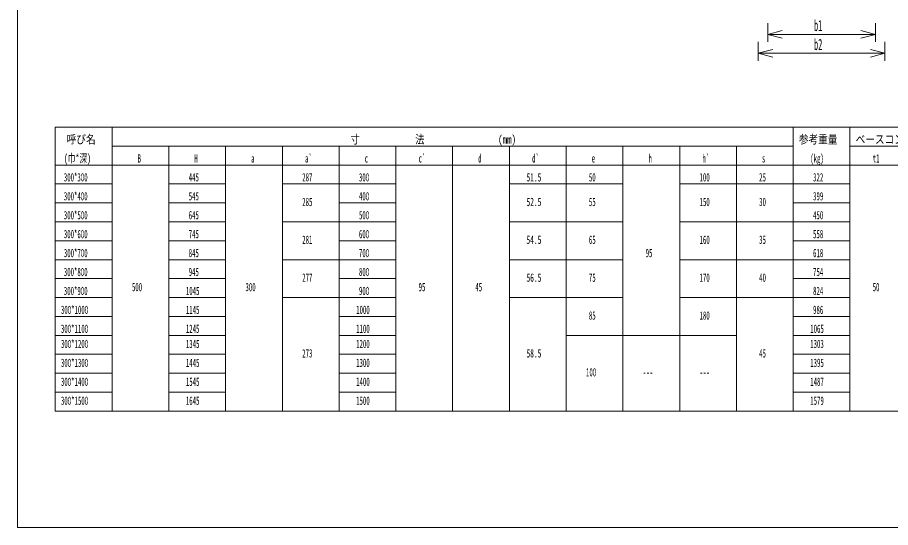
# Model space of a CAD drawing. Units: millimetres on the paper. Extents: x 26 to 772, y 19 to 550.
# Drawn here: x 25.5 to 486.9, y 19 to 288.4 of the extents above; entities that cross this region are included whole.
import ezdxf
from ezdxf.enums import TextEntityAlignment as Align

# ---------------------------------------------------------------- set-up
doc = ezdxf.new("R2010")
doc.units = ezdxf.units.MM
doc.layers.add('1', color=7, linetype='Continuous', lineweight=18)
doc.styles.add('ＭＳ ゴシック', font='')
doc.styles.get('ＭＳ ゴシック').set_extended_font_data('MS Gothic')

msp = doc.modelspace()

# ---------------------------------------------------------------- linework, layer by layer
at = {"layer": '1'}
for p, q in [((25.5, 550), (25.5, 19)), ((422, 275.5), (422, 285.5)), ((422, 279.5), (429.727, 281.571)), ((479, 279.5), (471.273, 281.571)), ((479, 275.5), (479, 285.5)), ((422, 279.5), (479, 279.5)), ((422, 279.5), (429.727, 277.429)), ((479, 279.5), (471.273, 277.429)), ((417, 265.5), (417, 275.5)), ((484, 265.5), (484, 275.5)), ((417, 269.5), (424.727, 271.571)), ((417, 269.5), (484, 269.5)), ((417, 269.5), (424.727, 267.429)), ((484, 269.5), (476.273, 271.571)), ((484, 269.5), (476.273, 267.429)), ((45.5, 120.5), (45.5, 230.5)), ((45.5, 80.5), (45.5, 230.5)), ((45.5, 230.5), (585.5, 230.5)), ((75.5, 230.5), (75.5, 120.5)), ((75.5, 230.5), (75.5, 120.5)), ((435.5, 230.5), (435.5, 120.5)), ((465.5, 120.5), (465.5, 230.5)), ((465.5, 230.5), (465.5, 80.5)), ((465.5, 230.5), (465.5, 80.5)), ((465.5, 230.5), (465.5, 80.5)), ((75.5, 220.5), (435.5, 220.5)), ((105.5, 220.5), (105.5, 120.5)), ((135.5, 120.5), (135.5, 220.5)), ((165.5, 220.5), (165.5, 120.5)), ((195.5, 120.5), (195.5, 220.5)), ((225.5, 220.5), (225.5, 120.5)), ((255.5, 120.5), (255.5, 220.5)), ((285.5, 220.5), (285.5, 120.5)), ((315.5, 120.5), (315.5, 220.5)), ((345.5, 120.5), (345.5, 220.5)), ((375.5, 120.5), (375.5, 220.5)), ((405.5, 120.5), (405.5, 220.5)), ((465.5, 220.5), (525.5, 220.5)), ((45.5, 210.5), (585.5, 210.5)), ((45.5, 200.5), (75.5, 200.5)), ((105.5, 200.5), (135.5, 200.5)), ((165.5, 200.5), (195.5, 200.5)), ((195.5, 200.5), (225.5, 200.5)), ((285.5, 200.5), (345.5, 200.5)), ((375.5, 200.5), (435.5, 200.5)), ((435.5, 200.5), (465.5, 200.5)), ((45.5, 190.5), (75.5, 190.5)), ((105.5, 190.5), (135.5, 190.5)), ((225.5, 190.5), (195.5, 190.5)), ((435.5, 190.5), (465.5, 190.5)), ((45.5, 180.5), (75.5, 180.5)), ((105.5, 180.5), (135.5, 180.5)), ((165.5, 180.5), (195.5, 180.5)), ((195.5, 180.5), (225.5, 180.5)), ((285.5, 180.5), (345.5, 180.5)), ((435.5, 180.5), (375.5, 180.5)), ((435.5, 180.5), (465.5, 180.5)), ((45.5, 170.5), (75.5, 170.5)), ((135.5, 170.5), (105.5, 170.5)), ((225.5, 170.5), (195.5, 170.5)), ((465.5, 170.5), (435.5, 170.5)), ((45.5, 160.5), (75.5, 160.5)), ((105.5, 160.5), (135.5, 160.5)), ((165.5, 160.5), (195.5, 160.5)), ((195.5, 160.5), (225.5, 160.5)), ((345.5, 160.5), (285.5, 160.5)), ((375.5, 160.5), (435.5, 160.5)), ((435.5, 160.5), (465.5, 160.5)), ((45.5, 150.5), (75.5, 150.5)), ((135.5, 150.5), (105.5, 150.5)), ((225.5, 150.5), (195.5, 150.5)), ((465.5, 150.5), (435.5, 150.5)), ((45.5, 140.5), (75.5, 140.5)), ((105.5, 140.5), (135.5, 140.5)), ((195.5, 140.5), (165.5, 140.5)), ((195.5, 140.5), (225.5, 140.5)), ((285.5, 140.5), (345.5, 140.5)), ((435.5, 140.5), (375.5, 140.5)), ((435.5, 140.5), (465.5, 140.5)), ((45.5, 130.5), (75.5, 130.5)), ((135.5, 130.5), (105.5, 130.5)), ((225.5, 130.5), (195.5, 130.5)), ((465.5, 130.5), (435.5, 130.5)), ((45.5, 120.5), (75.5, 120.5)), ((45.5, 80.5), (45.5, 120.5)), ((75.5, 80.5), (75.5, 120.5)), ((75.5, 80.5), (75.5, 120.5)), ((105.5, 120.5), (105.5, 80.5)), ((135.5, 120.5), (105.5, 120.5)), ((135.5, 80.5), (135.5, 120.5)), ((165.5, 80.5), (165.5, 120.5)), ((195.5, 120.5), (195.5, 80.5)), ((195.5, 120.5), (225.5, 120.5)), ((225.5, 80.5), (225.5, 120.5)), ((255.5, 80.5), (255.5, 120.5)), ((285.5, 120.5), (285.5, 80.5)), ((315.5, 120.5), (315.5, 80.5)), ((315.5, 120.5), (345.5, 120.5)), ((345.5, 120.5), (345.5, 80.5)), ((345.5, 120.5), (375.5, 120.5)), ((375.5, 120.5), (375.5, 80.5)), ((375.5, 120.5), (405.5, 120.5)), ((405.5, 120.5), (405.5, 80.5)), ((435.5, 120.5), (435.5, 80.5)), ((435.5, 120.5), (465.5, 120.5)), ((465.5, 120.5), (465.5, 80.5)), ((45.5, 110.5), (75.5, 110.5)), ((105.5, 110.5), (135.5, 110.5)), ((225.5, 110.5), (195.5, 110.5)), ((465.5, 110.5), (435.5, 110.5)), ((45.5, 100.5), (75.5, 100.5)), ((105.5, 100.5), (135.5, 100.5)), ((195.5, 100.5), (225.5, 100.5)), ((435.5, 100.5), (465.5, 100.5)), ((45.5, 90.5), (75.5, 90.5)), ((105.5, 90.5), (135.5, 90.5)), ((225.5, 90.5), (195.5, 90.5)), ((465.5, 90.5), (435.5, 90.5)), ((45.5, 80.5), (75.5, 80.5)), ((465.5, 80.5), (45.5, 80.5)), ((105.5, 80.5), (135.5, 80.5)), ((585.5, 80.5), (465.5, 80.5)), ((25.5, 19), (771.5, 19))]:
    msp.add_line(p, q, dxfattribs=at)

# ---------------------------------------------------------------- texts
at = {"layer": '1', "style": 'ＭＳ ゴシック'}
for s, height, width, p in [('b1', 5.865, 0.5, (446.5, 279.5)), ('b2', 5.865, 0.5, (446.5, 269.5)), ('呼び名', 4.399, 0.85, (51.5, 220.5)), ('寸\u3000\u3000    \u3000\u3000法\u3000        \u3000\u3000\u3000(mm)', 4.399, 0.8, (201.5, 220.5)), ('参考重量', 4.399, 0.85, (438.5, 220.5)), ('ベースコンクリート', 4.399, 0.85, (468.5, 220.5)), ('(巾*深)', 4.399, 0.65, (50, 210.5)), ('B', 4.399, 0.5, (89, 210.5)), ('H', 4.399, 0.5, (119, 210.5)), ('a', 4.399, 0.5, (149, 210.5)), ('a`', 4.399, 0.5, (177.5, 210.5)), ('c', 4.399, 0.5, (209, 210.5)), ('c`', 4.399, 0.5, (237.5, 210.5)), ('d', 4.399, 0.5, (269, 210.5)), ('d`', 4.399, 0.5, (297.5, 210.5)), ('e', 4.399, 0.5, (329, 210.5)), ('h', 4.399, 0.5, (359, 210.5)), ('h`', 4.399, 0.5, (387.5, 210.5)), ('s', 4.399, 0.5, (419, 210.5)), ('(kg)', 4.399, 0.5, (444.5, 210.5)), ('t1', 4.399, 0.5, (477.5, 210.5)), ('300*300', 4.399, 0.5, (50, 200.5)), ('445', 4.399, 0.5, (116, 200.5)), ('287', 4.399, 0.5, (176, 200.5)), ('300', 4.399, 0.5, (206, 200.5)), ('51.5', 4.399, 0.55, (294.5, 200.5)), ('50', 4.399, 0.5, (327.5, 200.5)), ('100', 4.399, 0.5, (386, 200.5)), ('25', 4.399, 0.5, (417.5, 200.5)), ('322', 4.399, 0.5, (446, 200.5)), ('300*400', 4.399, 0.5, (50, 190.5)), ('545', 4.399, 0.5, (116, 190.5)), ('400', 4.399, 0.5, (206, 190.5)), ('399', 4.399, 0.5, (446, 190.5)), ('285', 4.399, 0.5, (176, 187.5)), ('52.5', 4.399, 0.55, (294.5, 187.5)), ('55', 4.399, 0.5, (327.5, 187.5)), ('150', 4.399, 0.5, (386, 187.5)), ('30', 4.399, 0.5, (417.5, 187.5)), ('300*500', 4.399, 0.5, (50, 180.5)), ('645', 4.399, 0.5, (116, 180.5)), ('500', 4.399, 0.5, (206, 180.5)), ('450', 4.399, 0.5, (446, 180.5)), ('300*600', 4.399, 0.5, (50, 170.5)), ('745', 4.399, 0.5, (116, 170.5)), ('600', 4.399, 0.5, (206, 170.5)), ('558', 4.399, 0.5, (446, 170.5)), ('281', 4.399, 0.5, (176, 167.5)), ('54.5', 4.399, 0.55, (294.5, 167.5)), ('65', 4.399, 0.5, (327.5, 167.5)), ('160', 4.399, 0.5, (386, 167.5)), ('35', 4.399, 0.5, (417.5, 167.5)), ('300*700', 4.399, 0.5, (50, 160.5)), ('845', 4.399, 0.5, (116, 160.5)), ('700', 4.399, 0.5, (206, 160.5)), ('95', 4.399, 0.5, (357.5, 160.5)), ('618', 4.399, 0.5, (446, 160.5)), ('300*800', 4.399, 0.5, (50, 150.5)), ('945', 4.399, 0.5, (116, 150.5)), ('277', 4.399, 0.5, (176, 147.5)), ('800', 4.399, 0.5, (206, 150.5)), ('56.5', 4.399, 0.55, (294.5, 147.5)), ('75', 4.399, 0.5, (327.5, 147.5)), ('170', 4.399, 0.5, (386, 147.5)), ('40', 4.399, 0.5, (417.5, 147.5)), ('754', 4.399, 0.5, (446, 150.5)), ('500', 4.399, 0.5, (86, 142.5)), ('300', 4.399, 0.5, (146, 142.5)), ('95', 4.399, 0.5, (237.5, 142.5)), ('45', 4.399, 0.5, (267.5, 142.5)), ('50', 4.399, 0.5, (477.5, 142.5)), ('300*900', 4.399, 0.5, (50, 140.5)), ('1045', 4.399, 0.5, (114.5, 140.5)), ('900', 4.399, 0.5, (206, 140.5)), ('824', 4.399, 0.5, (446, 140.5)), ('300*1000', 4.399, 0.5, (48.5, 130.5)), ('1145', 4.399, 0.5, (114.5, 130.5)), ('1000', 4.399, 0.5, (204.5, 130.5)), ('986', 4.399, 0.5, (446, 130.5)), ('85', 4.399, 0.5, (327.5, 127.5)), ('180', 4.399, 0.5, (386, 127.5)), ('300*1100', 4.399, 0.5, (48.5, 120.5)), ('1245', 4.399, 0.5, (114.5, 120.5)), ('1100', 4.399, 0.5, (204.5, 120.5)), ('1065', 4.399, 0.5, (444.5, 120.5)), ('300*1200', 4.399, 0.5, (48.5, 112.5)), ('1345', 4.399, 0.5, (114.5, 112.5)), ('1200', 4.399, 0.5, (204.5, 112.5)), ('1303', 4.399, 0.5, (444.5, 112.5)), ('273', 4.399, 0.5, (176, 107.5)), ('58.5', 4.399, 0.55, (294.5, 107.5)), ('45', 4.399, 0.5, (417.5, 107.5)), ('300*1300', 4.399, 0.5, (48.5, 102.5)), ('1445', 4.399, 0.5, (114.5, 102.5)), ('1300', 4.399, 0.5, (204.5, 102.5)), ('1395', 4.399, 0.5, (444.5, 102.5)), ('100', 4.399, 0.5, (326, 97.5)), ('300*1400', 4.399, 0.5, (48.5, 92.5)), ('1545', 4.399, 0.5, (114.5, 92.5)), ('1400', 4.399, 0.5, (204.5, 92.5)), ('---', 4.399, 0.5, (356, 97.5)), ('---', 4.399, 0.5, (386, 97.5)), ('1487', 4.399, 0.5, (444.5, 92.5)), ('300*1500', 4.399, 0.5, (48.5, 82.5)), ('1645', 4.399, 0.5, (114.5, 82.5)), ('1500', 4.399, 0.5, (204.5, 82.5)), ('1579', 4.399, 0.5, (444.5, 82.5))]:
    msp.add_text(s, height=height, dxfattribs=dict(at, width=width)).set_placement(p, align=Align.BOTTOM_LEFT)

doc.saveas('drawing.dxf')
